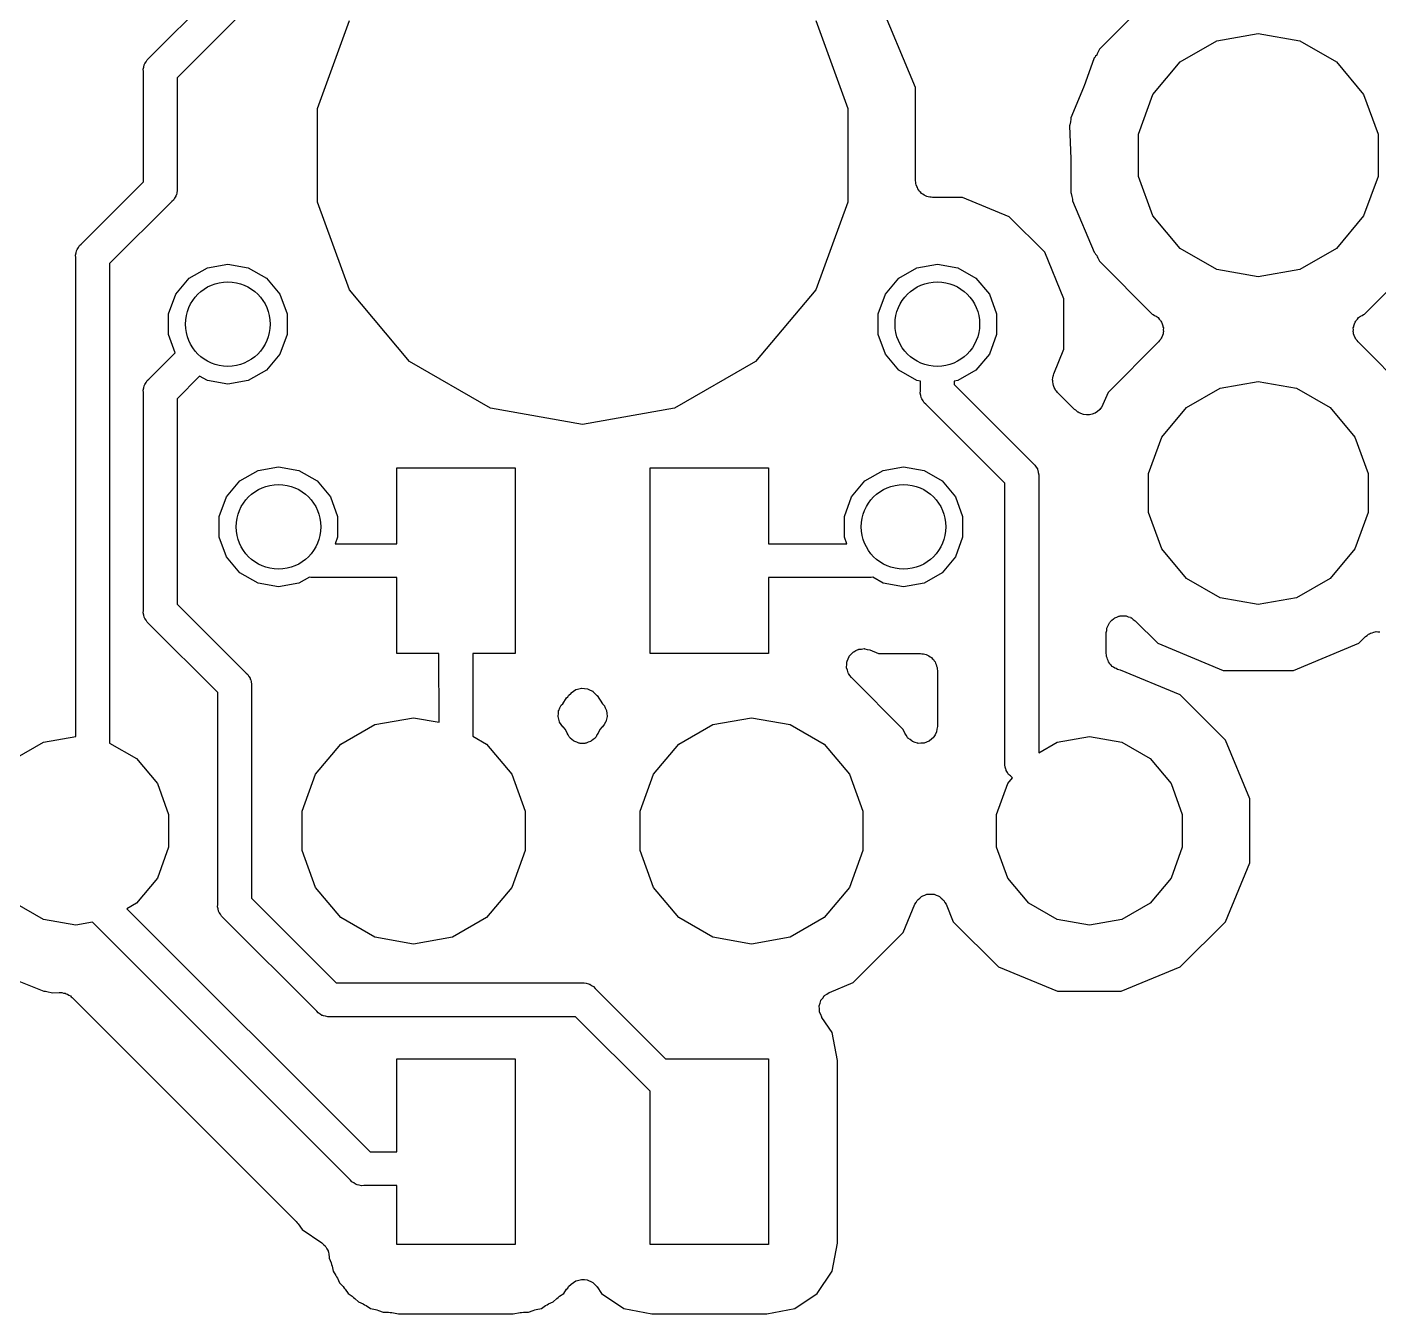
# Model space of a CAD drawing. Extents: x 240.1 to 314.9, y -176.2 to -102.8.
# Drawn here: x 263.79 to 273.96, y -119.2 to -109.53 of the extents above; entities that cross this region are included whole.
import ezdxf

# ---------------------------------------------------------------- set-up
doc = ezdxf.new("R2010")
doc.units = 0
doc.header["$MEASUREMENT"] = 0
doc.layers.add('BLACK', color=7, linetype='CONTINUOUS')

msp = doc.modelspace()

# ---------------------------------------------------------------- linework, layer by layer
at = {"layer": 'BLACK', "linetype": 'CONTINUOUS'}
for p, q in [((264.709, -109.761), (266.987, -107.483)), ((267.134, -107.696), (264.922, -109.908)), ((270.472, -109.981), (270.101, -109.087)), ((272.252, -109.296), (271.856, -109.692)), ((265.976, -110.138), (266.217, -109.478)), ((269.723, -109.478), (269.964, -110.138)), ((272.462, -109.789), (272.737, -109.63)), ((272.737, -109.63), (273.05, -109.575)), ((273.05, -109.575), (273.363, -109.63)), ((273.363, -109.63), (273.638, -109.789)), ((264.696, -109.772), (264.709, -109.761)), ((271.817, -109.759), (271.738, -109.976)), ((271.821, -109.756), (271.817, -109.759)), ((271.827, -109.746), (271.821, -109.756)), ((271.835, -109.737), (271.827, -109.746)), ((271.839, -109.727), (271.835, -109.737)), ((271.844, -109.719), (271.839, -109.727)), ((271.856, -109.692), (271.844, -109.719)), ((264.667, -109.844), (264.671, -109.827)), ((264.668, -109.861), (264.667, -109.844)), ((264.668, -110.691), (264.668, -109.861)), ((264.671, -109.827), (264.674, -109.811)), ((264.674, -109.811), (264.677, -109.806)), ((264.677, -109.806), (264.678, -109.8)), ((264.678, -109.8), (264.688, -109.787)), ((264.688, -109.787), (264.696, -109.772)), ((272.258, -110.033), (272.462, -109.789)), ((273.638, -109.789), (273.842, -110.033)), ((264.922, -109.908), (264.922, -110.738)), ((270.472, -110.479), (270.472, -109.981)), ((271.736, -109.981), (271.641, -110.21)), ((271.737, -109.978), (271.736, -109.981)), ((271.738, -109.976), (271.737, -109.978)), ((272.149, -110.331), (272.258, -110.033)), ((273.842, -110.033), (273.951, -110.331)), ((265.976, -110.842), (265.976, -110.138)), ((269.964, -110.138), (269.964, -110.842)), ((271.633, -110.261), (271.631, -110.269)), ((271.631, -110.269), (271.641, -110.517)), ((271.637, -110.24), (271.633, -110.261)), ((271.633, -110.261), (271.633, -110.261)), ((271.633, -110.261), (271.633, -110.261)), ((271.641, -110.218), (271.637, -110.24)), ((271.641, -110.21), (271.641, -110.218)), ((271.641, -110.218), (271.641, -110.218)), ((271.641, -110.218), (271.641, -110.218)), ((272.149, -110.649), (272.149, -110.331)), ((273.951, -110.331), (273.951, -110.649)), ((270.472, -110.48), (270.472, -110.479)), ((270.474, -110.682), (270.472, -110.48)), ((270.472, -110.48), (270.472, -110.48)), ((271.641, -110.517), (271.641, -110.52)), ((271.641, -110.52), (271.641, -110.522)), ((271.641, -110.522), (271.641, -110.77)), ((272.258, -110.947), (272.149, -110.649)), ((273.951, -110.649), (273.842, -110.947)), ((264.201, -111.158), (264.668, -110.691)), ((264.919, -110.772), (264.916, -110.788)), ((264.923, -110.755), (264.919, -110.772)), ((264.922, -110.738), (264.923, -110.755)), ((270.475, -110.692), (270.474, -110.682)), ((270.475, -110.703), (270.475, -110.692)), ((270.479, -110.713), (270.475, -110.703)), ((270.482, -110.725), (270.479, -110.713)), ((270.487, -110.734), (270.482, -110.725)), ((270.491, -110.744), (270.487, -110.734)), ((270.498, -110.753), (270.491, -110.744)), ((270.504, -110.763), (270.498, -110.753)), ((270.512, -110.77), (270.504, -110.763)), ((270.519, -110.778), (270.512, -110.77)), ((270.529, -110.784), (270.519, -110.778)), ((271.641, -110.77), (271.644, -110.778)), ((271.644, -110.778), (271.644, -110.778)), ((271.644, -110.778), (271.644, -110.778)), ((271.644, -110.778), (271.649, -110.8)), ((264.881, -110.838), (264.414, -111.305)), ((264.894, -110.827), (264.881, -110.838)), ((264.902, -110.812), (264.894, -110.827)), ((264.912, -110.799), (264.902, -110.812)), ((264.913, -110.793), (264.912, -110.799)), ((264.916, -110.788), (264.913, -110.793)), ((266.217, -111.502), (265.976, -110.842)), ((269.964, -110.842), (269.723, -111.502)), ((270.538, -110.791), (270.529, -110.784)), ((270.548, -110.795), (270.538, -110.791)), ((270.557, -110.8), (270.548, -110.795)), ((270.569, -110.802), (270.557, -110.8)), ((270.58, -110.806), (270.569, -110.802)), ((270.59, -110.806), (270.58, -110.806)), ((270.601, -110.807), (270.59, -110.806)), ((270.826, -110.807), (270.601, -110.807)), ((271.177, -110.953), (270.826, -110.807)), ((271.649, -110.8), (271.654, -110.821)), ((271.654, -110.821), (271.654, -110.821)), ((271.654, -110.821), (271.654, -110.821)), ((271.654, -110.821), (271.654, -110.832)), ((271.654, -110.832), (271.815, -111.219)), ((271.444, -111.22), (271.177, -110.953)), ((272.462, -111.191), (272.258, -110.947)), ((273.842, -110.947), (273.638, -111.191)), ((264.17, -111.198), (264.18, -111.184)), ((264.18, -111.184), (264.188, -111.169)), ((264.188, -111.169), (264.201, -111.158)), ((264.159, -111.241), (264.163, -111.224)), ((264.16, -111.258), (264.159, -111.241)), ((264.16, -114.861), (264.16, -111.258)), ((264.163, -111.224), (264.166, -111.208)), ((264.166, -111.208), (264.169, -111.203)), ((264.169, -111.203), (264.17, -111.198)), ((271.589, -111.571), (271.444, -111.22)), ((271.815, -111.219), (271.821, -111.224)), ((271.821, -111.224), (271.827, -111.234)), ((271.827, -111.234), (271.835, -111.243)), ((271.835, -111.243), (271.839, -111.253)), ((271.839, -111.253), (271.844, -111.261)), ((271.844, -111.261), (271.856, -111.288)), ((271.856, -111.288), (272.252, -111.684)), ((272.737, -111.35), (272.462, -111.191)), ((273.638, -111.191), (273.363, -111.35)), ((264.414, -111.305), (264.414, -114.91)), ((265.013, -111.414), (265.149, -111.336)), ((265.149, -111.336), (265.303, -111.309)), ((265.303, -111.309), (265.457, -111.336)), ((265.457, -111.336), (265.593, -111.414)), ((270.347, -111.414), (270.483, -111.336)), ((270.483, -111.336), (270.637, -111.309)), ((270.637, -111.309), (270.791, -111.336)), ((270.791, -111.336), (270.927, -111.414)), ((273.05, -111.405), (272.737, -111.35)), ((273.363, -111.35), (273.05, -111.405)), ((273.848, -111.684), (274.217, -111.315)), ((264.912, -111.534), (265.013, -111.414)), ((265.593, -111.414), (265.694, -111.534)), ((270.246, -111.534), (270.347, -111.414)), ((270.927, -111.414), (271.028, -111.534)), ((264.858, -111.682), (264.912, -111.534)), ((265.694, -111.534), (265.748, -111.682)), ((266.669, -112.041), (266.217, -111.502)), ((269.723, -111.502), (269.271, -112.041)), ((270.192, -111.682), (270.246, -111.534)), ((271.028, -111.534), (271.082, -111.682)), ((271.589, -111.949), (271.589, -111.571)), ((264.858, -111.838), (264.858, -111.682)), ((265.748, -111.682), (265.748, -111.838)), ((270.192, -111.838), (270.192, -111.682)), ((271.082, -111.682), (271.082, -111.838)), ((272.252, -111.684), (272.259, -111.687)), ((272.259, -111.687), (272.27, -111.695)), ((272.27, -111.695), (272.283, -111.7)), ((273.817, -111.7), (273.83, -111.695)), ((273.83, -111.695), (273.841, -111.687)), ((273.841, -111.687), (273.848, -111.684)), ((272.283, -111.7), (272.289, -111.706)), ((272.289, -111.706), (272.296, -111.711)), ((272.296, -111.711), (272.304, -111.722)), ((272.304, -111.722), (272.314, -111.732)), ((272.314, -111.732), (272.318, -111.739)), ((272.318, -111.739), (272.323, -111.746)), ((272.323, -111.746), (272.327, -111.759)), ((272.327, -111.759), (272.333, -111.772)), ((272.333, -111.772), (272.333, -111.78)), ((272.333, -111.78), (272.336, -111.788)), ((272.336, -111.788), (272.335, -111.802)), ((273.764, -111.788), (273.767, -111.78)), ((273.765, -111.802), (273.764, -111.788)), ((273.767, -111.772), (273.773, -111.759)), ((273.767, -111.78), (273.767, -111.772)), ((273.773, -111.759), (273.777, -111.746)), ((273.777, -111.746), (273.782, -111.739)), ((273.782, -111.739), (273.786, -111.732)), ((273.786, -111.732), (273.796, -111.722)), ((273.796, -111.722), (273.804, -111.711)), ((273.804, -111.711), (273.811, -111.706)), ((273.811, -111.706), (273.817, -111.7)), ((264.908, -111.975), (264.858, -111.838)), ((265.748, -111.838), (265.694, -111.986)), ((270.246, -111.986), (270.192, -111.838)), ((271.082, -111.838), (271.028, -111.986)), ((272.3, -111.894), (271.92, -112.275)), ((272.308, -111.883), (272.3, -111.894)), ((272.317, -111.873), (272.308, -111.883)), ((272.32, -111.865), (272.317, -111.873)), ((272.325, -111.858), (272.32, -111.865)), ((272.329, -111.845), (272.325, -111.858)), ((272.334, -111.832), (272.329, -111.845)), ((272.337, -111.816), (272.334, -111.824)), ((272.334, -111.824), (272.334, -111.832)), ((272.335, -111.802), (272.337, -111.816)), ((273.763, -111.816), (273.765, -111.802)), ((273.766, -111.824), (273.763, -111.816)), ((273.766, -111.832), (273.766, -111.824)), ((273.771, -111.845), (273.766, -111.832)), ((273.775, -111.858), (273.771, -111.845)), ((273.78, -111.865), (273.775, -111.858)), ((273.783, -111.873), (273.78, -111.865)), ((273.792, -111.883), (273.783, -111.873)), ((273.8, -111.894), (273.792, -111.883)), ((274.18, -112.275), (273.8, -111.894)), ((264.709, -112.174), (264.908, -111.975)), ((265.694, -111.986), (265.593, -112.106)), ((270.347, -112.106), (270.246, -111.986)), ((271.028, -111.986), (270.927, -112.106)), ((271.513, -112.135), (271.589, -111.949)), ((267.278, -112.393), (266.669, -112.041)), ((269.271, -112.041), (268.662, -112.393)), ((264.678, -112.213), (264.688, -112.2)), ((264.688, -112.2), (264.696, -112.185)), ((264.696, -112.185), (264.709, -112.174)), ((265.091, -112.151), (264.922, -112.321)), ((265.149, -112.184), (265.091, -112.151)), ((265.303, -112.211), (265.149, -112.184)), ((265.457, -112.184), (265.303, -112.211)), ((265.593, -112.106), (265.457, -112.184)), ((270.483, -112.184), (270.347, -112.106)), ((270.51, -112.189), (270.483, -112.184)), ((270.51, -112.262), (270.51, -112.189)), ((270.791, -112.184), (270.764, -112.189)), ((270.764, -112.189), (270.764, -112.215)), ((270.927, -112.106), (270.791, -112.184)), ((271.503, -112.178), (271.506, -112.164)), ((271.504, -112.186), (271.503, -112.178)), ((271.504, -112.194), (271.504, -112.186)), ((271.507, -112.208), (271.504, -112.194)), ((271.506, -112.164), (271.507, -112.151)), ((271.507, -112.151), (271.511, -112.143)), ((271.511, -112.143), (271.513, -112.135)), ((272.763, -112.242), (273.05, -112.192)), ((273.05, -112.192), (273.337, -112.242)), ((264.667, -112.257), (264.671, -112.24)), ((264.668, -112.274), (264.667, -112.257)), ((264.668, -113.913), (264.668, -112.274)), ((264.671, -112.24), (264.674, -112.224)), ((264.674, -112.224), (264.677, -112.219)), ((264.677, -112.219), (264.678, -112.213)), ((270.509, -112.279), (270.51, -112.262)), ((270.513, -112.296), (270.509, -112.279)), ((270.516, -112.312), (270.513, -112.296)), ((270.764, -112.215), (271.358, -112.809)), ((271.509, -112.222), (271.507, -112.208)), ((271.513, -112.229), (271.509, -112.222)), ((271.515, -112.237), (271.513, -112.229)), ((271.523, -112.248), (271.515, -112.237)), ((271.529, -112.261), (271.523, -112.248)), ((271.535, -112.266), (271.529, -112.261)), ((271.54, -112.273), (271.535, -112.266)), ((271.668, -112.401), (271.54, -112.273)), ((271.92, -112.275), (271.882, -112.365)), ((272.511, -112.388), (272.763, -112.242)), ((273.337, -112.242), (273.589, -112.388)), ((264.922, -112.321), (264.922, -113.866)), ((267.97, -112.515), (267.278, -112.393)), ((268.662, -112.393), (267.97, -112.515)), ((270.519, -112.317), (270.516, -112.312)), ((270.52, -112.322), (270.519, -112.317)), ((270.53, -112.336), (270.52, -112.322)), ((270.538, -112.351), (270.53, -112.336)), ((270.551, -112.362), (270.538, -112.351)), ((271.145, -112.956), (270.551, -112.362)), ((271.678, -112.408), (271.668, -112.401)), ((271.687, -112.417), (271.678, -112.408)), ((271.857, -112.404), (271.84, -112.416)), ((271.859, -112.402), (271.857, -112.403)), ((271.857, -112.403), (271.857, -112.404)), ((271.87, -112.384), (271.859, -112.402)), ((271.881, -112.367), (271.87, -112.384)), ((271.882, -112.366), (271.881, -112.367)), ((271.882, -112.365), (271.882, -112.366)), ((272.324, -112.611), (272.511, -112.388)), ((273.589, -112.388), (273.776, -112.611)), ((271.694, -112.422), (271.687, -112.417)), ((271.696, -112.422), (271.694, -112.422)), ((271.697, -112.423), (271.696, -112.422)), ((271.704, -112.426), (271.697, -112.423)), ((271.705, -112.426), (271.704, -112.426)), ((271.704, -112.426), (271.704, -112.426)), ((271.716, -112.431), (271.705, -112.426)), ((271.735, -112.439), (271.716, -112.431)), ((271.736, -112.439), (271.735, -112.439)), ((271.737, -112.44), (271.736, -112.439)), ((271.758, -112.441), (271.737, -112.44)), ((271.779, -112.442), (271.758, -112.441)), ((271.78, -112.442), (271.779, -112.442)), ((271.782, -112.442), (271.78, -112.442)), ((271.801, -112.436), (271.782, -112.442)), ((271.821, -112.43), (271.801, -112.436)), ((271.822, -112.429), (271.821, -112.43)), ((271.824, -112.429), (271.822, -112.429)), ((271.84, -112.416), (271.824, -112.429)), ((272.224, -112.884), (272.324, -112.611)), ((273.776, -112.611), (273.875, -112.884)), ((271.358, -112.809), (271.371, -112.82)), ((265.394, -112.938), (265.53, -112.86)), ((265.53, -112.86), (265.684, -112.833)), ((265.684, -112.833), (265.838, -112.86)), ((265.838, -112.86), (265.974, -112.938)), ((266.573, -113.411), (266.573, -112.84)), ((266.573, -112.84), (267.462, -112.84)), ((267.462, -112.84), (267.462, -114.236)), ((268.478, -114.236), (268.478, -112.84)), ((268.478, -112.84), (269.367, -112.84)), ((269.367, -112.84), (269.367, -113.411)), ((270.093, -112.938), (270.229, -112.86)), ((270.229, -112.86), (270.383, -112.833)), ((270.383, -112.833), (270.537, -112.86)), ((270.537, -112.86), (270.673, -112.938)), ((271.371, -112.82), (271.379, -112.835)), ((271.379, -112.835), (271.389, -112.849)), ((271.389, -112.849), (271.39, -112.854)), ((271.39, -112.854), (271.393, -112.859)), ((271.393, -112.859), (271.396, -112.875)), ((271.396, -112.875), (271.4, -112.892)), ((271.4, -112.892), (271.399, -112.909)), ((271.399, -112.909), (271.399, -114.983)), ((272.224, -113.176), (272.224, -112.884)), ((273.875, -112.884), (273.875, -113.176)), ((265.293, -113.058), (265.394, -112.938)), ((265.974, -112.938), (266.075, -113.058)), ((269.992, -113.058), (270.093, -112.938)), ((270.673, -112.938), (270.774, -113.058)), ((271.145, -115.056), (271.145, -112.956)), ((265.239, -113.206), (265.293, -113.058)), ((266.075, -113.058), (266.128, -113.206)), ((269.938, -113.206), (269.992, -113.058)), ((270.774, -113.058), (270.827, -113.206)), ((265.239, -113.362), (265.239, -113.206)), ((266.128, -113.206), (266.128, -113.362)), ((269.938, -113.362), (269.938, -113.206)), ((270.827, -113.206), (270.827, -113.362)), ((272.324, -113.449), (272.224, -113.176)), ((273.875, -113.176), (273.776, -113.449)), ((265.293, -113.51), (265.239, -113.362)), ((266.128, -113.362), (266.111, -113.411)), ((266.111, -113.411), (266.573, -113.411)), ((269.367, -113.411), (269.956, -113.411)), ((269.956, -113.411), (269.938, -113.362)), ((270.827, -113.362), (270.774, -113.51)), ((265.394, -113.63), (265.293, -113.51)), ((270.774, -113.51), (270.673, -113.63)), ((272.511, -113.672), (272.324, -113.449)), ((273.776, -113.449), (273.589, -113.672)), ((265.53, -113.708), (265.394, -113.63)), ((265.684, -113.735), (265.53, -113.708)), ((265.838, -113.708), (265.684, -113.735)), ((265.916, -113.663), (265.838, -113.708)), ((265.927, -113.666), (265.916, -113.663)), ((265.944, -113.665), (265.927, -113.666)), ((266.573, -113.665), (265.944, -113.665)), ((266.573, -114.236), (266.573, -113.665)), ((270.123, -113.665), (269.367, -113.665)), ((269.367, -113.665), (269.367, -114.236)), ((270.14, -113.666), (270.123, -113.665)), ((270.151, -113.663), (270.14, -113.666)), ((270.229, -113.708), (270.151, -113.663)), ((270.383, -113.735), (270.229, -113.708)), ((270.537, -113.708), (270.383, -113.735)), ((270.673, -113.63), (270.537, -113.708)), ((272.763, -113.818), (272.511, -113.672)), ((273.589, -113.672), (273.337, -113.818)), ((273.05, -113.868), (272.763, -113.818)), ((273.337, -113.818), (273.05, -113.868)), ((264.667, -113.93), (264.668, -113.913)), ((264.671, -113.947), (264.667, -113.93)), ((264.922, -113.866), (265.44, -114.384)), ((264.674, -113.963), (264.671, -113.947)), ((264.677, -113.968), (264.674, -113.963)), ((264.678, -113.974), (264.677, -113.968)), ((264.688, -113.987), (264.678, -113.974)), ((264.696, -114.002), (264.688, -113.987)), ((264.709, -114.013), (264.696, -114.002)), ((265.227, -114.53), (264.709, -114.013)), ((271.915, -114.036), (271.923, -114.022)), ((271.923, -114.022), (271.93, -114.007)), ((271.93, -114.007), (271.934, -114.003)), ((271.934, -114.003), (271.937, -113.998)), ((271.937, -113.998), (271.949, -113.987)), ((271.949, -113.987), (271.961, -113.975)), ((271.961, -113.975), (271.966, -113.973)), ((271.966, -113.973), (271.971, -113.969)), ((271.971, -113.969), (271.986, -113.964)), ((271.986, -113.964), (272.001, -113.957)), ((272.001, -113.957), (272.007, -113.956)), ((272.007, -113.956), (272.012, -113.954)), ((272.012, -113.954), (272.029, -113.954)), ((272.029, -113.954), (272.045, -113.953)), ((272.045, -113.953), (272.05, -113.954)), ((272.05, -113.954), (272.056, -113.954)), ((272.056, -113.954), (272.072, -113.96)), ((272.072, -113.96), (272.088, -113.964)), ((272.088, -113.964), (272.092, -113.968)), ((272.092, -113.968), (272.097, -113.969)), ((272.097, -113.969), (272.11, -113.98)), ((272.11, -113.98), (272.124, -113.99)), ((272.124, -113.99), (272.295, -114.16)), ((271.907, -114.079), (271.91, -114.063)), ((271.907, -114.236), (271.907, -114.079)), ((271.91, -114.063), (271.911, -114.047)), ((271.911, -114.047), (271.914, -114.042)), ((271.914, -114.042), (271.915, -114.036)), ((273.805, -114.16), (273.857, -114.109)), ((273.857, -114.109), (273.868, -114.101)), ((273.868, -114.101), (273.878, -114.092)), ((273.878, -114.092), (273.886, -114.088)), ((273.886, -114.088), (273.893, -114.084)), ((273.893, -114.084), (273.906, -114.08)), ((273.906, -114.08), (273.919, -114.075)), ((273.919, -114.075), (273.928, -114.074)), ((273.928, -114.074), (273.936, -114.072)), ((273.936, -114.072), (273.949, -114.073)), ((273.949, -114.073), (273.963, -114.073)), ((266.89, -114.236), (266.573, -114.236)), ((266.891, -114.752), (266.89, -114.236)), ((267.462, -114.236), (267.144, -114.236)), ((267.144, -114.236), (267.144, -114.859)), ((269.367, -114.236), (268.478, -114.236)), ((269.99, -114.241), (270.003, -114.226)), ((270.003, -114.226), (270.006, -114.225)), ((270.006, -114.225), (270.008, -114.223)), ((270.008, -114.223), (270.025, -114.215)), ((270.025, -114.215), (270.042, -114.206)), ((270.042, -114.206), (270.045, -114.206)), ((270.045, -114.206), (270.048, -114.205)), ((270.048, -114.205), (270.067, -114.203)), ((270.067, -114.203), (270.086, -114.2)), ((270.086, -114.2), (270.089, -114.201)), ((270.089, -114.201), (270.092, -114.201)), ((270.092, -114.201), (270.11, -114.206)), ((270.11, -114.206), (270.129, -114.21)), ((270.129, -114.21), (270.194, -114.236)), ((270.194, -114.236), (270.51, -114.236)), ((270.51, -114.236), (270.521, -114.238)), ((271.909, -114.247), (271.907, -114.236)), ((272.295, -114.16), (272.785, -114.363)), ((273.315, -114.363), (273.805, -114.16)), ((269.954, -114.338), (269.956, -114.319)), ((269.955, -114.341), (269.954, -114.338)), ((269.956, -114.319), (269.957, -114.3)), ((269.957, -114.3), (269.958, -114.297)), ((269.958, -114.294), (269.966, -114.277)), ((269.958, -114.297), (269.958, -114.294)), ((269.966, -114.277), (269.973, -114.259)), ((269.973, -114.259), (269.975, -114.257)), ((269.975, -114.257), (269.977, -114.254)), ((269.977, -114.254), (269.99, -114.241)), ((270.521, -114.238), (270.532, -114.238)), ((270.532, -114.238), (270.542, -114.242)), ((270.542, -114.242), (270.553, -114.244)), ((270.553, -114.244), (270.563, -114.25)), ((270.563, -114.25), (270.574, -114.254)), ((270.574, -114.254), (270.582, -114.261)), ((270.582, -114.261), (270.592, -114.266)), ((270.592, -114.266), (270.599, -114.275)), ((270.599, -114.275), (270.607, -114.282)), ((270.607, -114.282), (270.613, -114.291)), ((270.613, -114.291), (270.62, -114.3)), ((270.62, -114.3), (270.624, -114.31)), ((270.624, -114.31), (270.629, -114.32)), ((270.629, -114.32), (270.631, -114.331)), ((270.631, -114.331), (270.635, -114.341)), ((271.909, -114.259), (271.909, -114.247)), ((271.913, -114.269), (271.909, -114.259)), ((271.915, -114.28), (271.913, -114.269)), ((271.92, -114.29), (271.915, -114.28)), ((271.924, -114.3), (271.92, -114.29)), ((271.931, -114.309), (271.924, -114.3)), ((271.937, -114.318), (271.931, -114.309)), ((271.945, -114.325), (271.937, -114.318)), ((271.952, -114.334), (271.945, -114.325)), ((271.962, -114.339), (271.952, -114.334)), ((271.971, -114.346), (271.962, -114.339)), ((265.44, -114.384), (265.453, -114.395)), ((265.453, -114.395), (265.461, -114.409)), ((265.461, -114.409), (265.471, -114.423)), ((265.471, -114.423), (265.472, -114.429)), ((265.472, -114.429), (265.475, -114.434)), ((265.475, -114.434), (265.478, -114.45)), ((269.955, -114.344), (269.955, -114.341)), ((269.961, -114.362), (269.955, -114.344)), ((269.966, -114.381), (269.961, -114.362)), ((269.967, -114.383), (269.966, -114.381)), ((269.968, -114.386), (269.967, -114.383)), ((269.98, -114.401), (269.968, -114.386)), ((269.991, -114.417), (269.98, -114.401)), ((270.381, -114.807), (269.991, -114.417)), ((270.635, -114.341), (270.635, -114.353)), ((270.635, -114.353), (270.637, -114.363)), ((270.637, -114.363), (270.637, -114.786)), ((271.981, -114.35), (271.971, -114.346)), ((271.991, -114.356), (271.981, -114.35)), ((272.002, -114.358), (271.991, -114.356)), ((272.012, -114.362), (272.002, -114.358)), ((272.015, -114.362), (272.012, -114.362)), ((272.463, -114.547), (272.015, -114.362)), ((272.785, -114.363), (273.315, -114.363)), ((265.227, -116.123), (265.227, -114.53)), ((265.478, -114.45), (265.482, -114.467)), ((265.482, -114.467), (265.481, -114.483)), ((265.481, -114.483), (265.481, -116.076)), ((267.865, -114.551), (267.883, -114.534)), ((267.883, -114.534), (267.884, -114.533)), ((267.884, -114.533), (267.885, -114.532)), ((267.885, -114.532), (267.902, -114.52)), ((267.902, -114.52), (267.919, -114.508)), ((267.919, -114.508), (267.921, -114.508)), ((267.921, -114.508), (267.922, -114.507)), ((267.922, -114.507), (267.942, -114.502)), ((267.942, -114.502), (267.962, -114.497)), ((267.962, -114.497), (267.963, -114.497)), ((267.963, -114.497), (267.965, -114.497)), ((267.965, -114.497), (267.985, -114.499)), ((267.985, -114.499), (268.006, -114.501)), ((268.006, -114.501), (268.007, -114.502)), ((268.007, -114.502), (268.008, -114.502)), ((268.008, -114.502), (268.027, -114.511)), ((268.027, -114.511), (268.046, -114.52)), ((268.046, -114.52), (268.047, -114.521)), ((268.047, -114.521), (268.048, -114.521)), ((268.048, -114.521), (268.062, -114.536)), ((268.062, -114.536), (268.077, -114.551)), ((267.8, -114.645), (267.809, -114.626)), ((267.809, -114.626), (267.81, -114.625)), ((267.81, -114.624), (267.821, -114.614)), ((267.81, -114.625), (267.81, -114.624)), ((267.821, -114.614), (267.85, -114.571)), ((267.85, -114.571), (267.858, -114.562)), ((267.858, -114.562), (267.865, -114.551)), ((268.077, -114.551), (268.078, -114.552)), ((268.078, -114.552), (268.079, -114.553)), ((268.079, -114.553), (268.119, -114.614)), ((268.119, -114.614), (268.13, -114.624)), ((268.13, -114.624), (268.13, -114.625)), ((268.13, -114.625), (268.131, -114.626)), ((268.131, -114.626), (268.14, -114.645)), ((272.803, -114.887), (272.463, -114.547)), ((266.409, -114.77), (266.7, -114.719)), ((266.7, -114.719), (266.891, -114.752)), ((267.786, -114.707), (267.788, -114.687)), ((267.786, -114.709), (267.786, -114.707)), ((267.786, -114.71), (267.786, -114.709)), ((267.791, -114.73), (267.786, -114.71)), ((267.788, -114.687), (267.79, -114.666)), ((267.79, -114.665), (267.791, -114.664)), ((267.79, -114.666), (267.79, -114.665)), ((267.791, -114.664), (267.8, -114.645)), ((267.796, -114.75), (267.791, -114.73)), ((268.14, -114.645), (268.149, -114.664)), ((268.149, -114.73), (268.144, -114.75)), ((268.149, -114.664), (268.15, -114.665)), ((268.154, -114.71), (268.149, -114.73)), ((268.15, -114.665), (268.15, -114.666)), ((268.15, -114.666), (268.152, -114.687)), ((268.152, -114.687), (268.154, -114.707)), ((268.154, -114.707), (268.154, -114.709)), ((268.154, -114.709), (268.154, -114.71)), ((268.949, -114.77), (269.24, -114.719)), ((269.24, -114.719), (269.531, -114.77)), ((266.153, -114.918), (266.409, -114.77)), ((267.797, -114.751), (267.796, -114.75)), ((267.797, -114.753), (267.797, -114.751)), ((267.809, -114.77), (267.797, -114.753)), ((267.821, -114.787), (267.809, -114.77)), ((267.822, -114.788), (267.821, -114.787)), ((267.823, -114.789), (267.822, -114.788)), ((267.841, -114.807), (267.823, -114.789)), ((267.853, -114.835), (267.841, -114.807)), ((267.862, -114.849), (267.853, -114.835)), ((268.087, -114.835), (268.078, -114.849)), ((268.099, -114.807), (268.087, -114.835)), ((268.117, -114.789), (268.099, -114.807)), ((268.118, -114.788), (268.117, -114.789)), ((268.119, -114.787), (268.118, -114.788)), ((268.131, -114.77), (268.119, -114.787)), ((268.143, -114.753), (268.131, -114.77)), ((268.144, -114.75), (268.143, -114.751)), ((268.143, -114.751), (268.143, -114.753)), ((268.693, -114.918), (268.949, -114.77)), ((269.531, -114.77), (269.787, -114.918)), ((270.393, -114.835), (270.381, -114.807)), ((270.403, -114.851), (270.393, -114.835)), ((270.62, -114.847), (270.611, -114.864)), ((270.629, -114.83), (270.62, -114.847)), ((270.63, -114.827), (270.629, -114.83)), ((270.631, -114.825), (270.63, -114.827)), ((270.634, -114.805), (270.631, -114.825)), ((270.637, -114.786), (270.634, -114.805)), ((263.704, -115.027), (263.917, -114.903)), ((263.917, -114.903), (264.16, -114.861)), ((264.414, -114.91), (264.616, -115.027)), ((265.963, -115.144), (266.153, -114.918)), ((267.144, -114.859), (267.247, -114.918)), ((267.247, -114.918), (267.437, -115.144)), ((267.869, -114.864), (267.862, -114.849)), ((267.873, -114.867), (267.869, -114.864)), ((267.876, -114.872), (267.873, -114.867)), ((267.89, -114.882), (267.876, -114.872)), ((267.902, -114.894), (267.89, -114.882)), ((267.907, -114.896), (267.902, -114.894)), ((267.911, -114.899), (267.907, -114.896)), ((267.927, -114.904), (267.911, -114.899)), ((267.943, -114.91), (267.927, -114.904)), ((267.948, -114.911), (267.943, -114.91)), ((267.953, -114.912), (267.948, -114.911)), ((267.97, -114.912), (267.953, -114.912)), ((267.987, -114.912), (267.97, -114.912)), ((267.992, -114.911), (267.987, -114.912)), ((267.997, -114.91), (267.992, -114.911)), ((268.013, -114.904), (267.997, -114.91)), ((268.029, -114.899), (268.013, -114.904)), ((268.033, -114.896), (268.029, -114.899)), ((268.038, -114.894), (268.033, -114.896)), ((268.05, -114.882), (268.038, -114.894)), ((268.064, -114.872), (268.05, -114.882)), ((268.067, -114.867), (268.064, -114.872)), ((268.071, -114.864), (268.067, -114.867)), ((268.078, -114.849), (268.071, -114.864)), ((268.503, -115.144), (268.693, -114.918)), ((269.787, -114.918), (269.977, -115.144)), ((270.413, -114.868), (270.403, -114.851)), ((270.415, -114.87), (270.413, -114.868)), ((270.416, -114.872), (270.415, -114.87)), ((270.432, -114.884), (270.416, -114.872)), ((270.447, -114.896), (270.432, -114.884)), ((270.449, -114.897), (270.447, -114.896)), ((270.451, -114.899), (270.449, -114.897)), ((270.47, -114.905), (270.451, -114.899)), ((270.488, -114.911), (270.47, -114.905)), ((270.491, -114.911), (270.488, -114.911)), ((270.493, -114.912), (270.491, -114.911)), ((270.513, -114.911), (270.493, -114.912)), ((270.532, -114.911), (270.513, -114.911)), ((270.535, -114.911), (270.532, -114.911)), ((270.537, -114.91), (270.535, -114.911)), ((270.555, -114.903), (270.537, -114.91)), ((270.574, -114.896), (270.555, -114.903)), ((270.576, -114.895), (270.574, -114.896)), ((270.578, -114.894), (270.576, -114.895)), ((270.592, -114.88), (270.578, -114.894)), ((270.607, -114.868), (270.592, -114.88)), ((270.609, -114.866), (270.607, -114.868)), ((270.611, -114.864), (270.609, -114.866)), ((271.399, -114.983), (271.537, -114.903)), ((271.537, -114.903), (271.78, -114.861)), ((271.78, -114.861), (272.023, -114.903)), ((272.023, -114.903), (272.236, -115.027)), ((272.986, -115.33), (272.803, -114.887)), ((264.616, -115.027), (264.774, -115.215)), ((272.236, -115.027), (272.394, -115.215)), ((265.862, -115.422), (265.963, -115.144)), ((267.437, -115.144), (267.538, -115.422)), ((268.402, -115.422), (268.503, -115.144)), ((269.977, -115.144), (270.078, -115.422)), ((271.144, -115.073), (271.145, -115.056)), ((271.148, -115.09), (271.144, -115.073)), ((271.151, -115.106), (271.148, -115.09)), ((271.154, -115.111), (271.151, -115.106)), ((271.155, -115.116), (271.154, -115.111)), ((271.165, -115.13), (271.155, -115.116)), ((271.173, -115.145), (271.165, -115.13)), ((271.186, -115.156), (271.173, -115.145)), ((264.774, -115.215), (264.858, -115.447)), ((271.082, -115.447), (271.166, -115.215)), ((271.166, -115.215), (271.202, -115.172)), ((271.202, -115.172), (271.186, -115.156)), ((272.394, -115.215), (272.478, -115.447)), ((272.986, -115.81), (272.986, -115.33)), ((264.858, -115.447), (264.858, -115.693)), ((265.862, -115.718), (265.862, -115.422)), ((267.538, -115.422), (267.538, -115.718)), ((268.402, -115.718), (268.402, -115.422)), ((270.078, -115.422), (270.078, -115.718)), ((271.082, -115.693), (271.082, -115.447)), ((272.478, -115.447), (272.478, -115.693)), ((264.858, -115.693), (264.774, -115.925)), ((265.963, -115.996), (265.862, -115.718)), ((267.538, -115.718), (267.437, -115.996)), ((268.503, -115.996), (268.402, -115.718)), ((270.078, -115.718), (269.977, -115.996)), ((271.166, -115.925), (271.082, -115.693)), ((272.478, -115.693), (272.394, -115.925)), ((272.803, -116.253), (272.986, -115.81)), ((264.774, -115.925), (264.616, -116.113)), ((271.324, -116.113), (271.166, -115.925)), ((272.394, -115.925), (272.236, -116.113)), ((266.153, -116.222), (265.963, -115.996)), ((267.437, -115.996), (267.247, -116.222)), ((268.693, -116.222), (268.503, -115.996)), ((269.977, -115.996), (269.787, -116.222)), ((270.505, -116.075), (270.517, -116.064)), ((270.517, -116.064), (270.523, -116.062)), ((270.523, -116.062), (270.527, -116.058)), ((270.527, -116.058), (270.543, -116.053)), ((270.543, -116.053), (270.558, -116.047)), ((270.558, -116.047), (270.564, -116.047)), ((270.564, -116.047), (270.569, -116.045)), ((270.569, -116.045), (270.586, -116.046)), ((270.586, -116.046), (270.602, -116.045)), ((270.602, -116.045), (270.608, -116.047)), ((270.608, -116.047), (270.613, -116.047)), ((270.613, -116.047), (270.628, -116.053)), ((270.628, -116.053), (270.644, -116.058)), ((270.644, -116.058), (270.649, -116.062)), ((270.649, -116.062), (270.654, -116.064)), ((270.654, -116.064), (270.666, -116.075)), ((263.917, -116.236), (263.704, -116.113)), ((264.616, -116.113), (264.544, -116.155)), ((264.544, -116.155), (266.372, -117.983)), ((265.225, -116.14), (265.227, -116.123)), ((265.23, -116.156), (265.225, -116.14)), ((265.233, -116.173), (265.23, -116.156)), ((265.481, -116.076), (266.118, -116.713)), ((270.381, -116.333), (270.468, -116.122)), ((270.468, -116.122), (270.477, -116.108)), ((270.477, -116.108), (270.485, -116.094)), ((270.485, -116.094), (270.489, -116.09)), ((270.489, -116.09), (270.492, -116.085)), ((270.492, -116.085), (270.505, -116.075)), ((270.666, -116.075), (270.679, -116.085)), ((270.679, -116.085), (270.682, -116.09)), ((270.682, -116.09), (270.686, -116.094)), ((270.686, -116.094), (270.694, -116.108)), ((270.694, -116.108), (270.703, -116.122)), ((270.703, -116.122), (270.757, -116.253)), ((271.537, -116.236), (271.324, -116.113)), ((272.236, -116.113), (272.023, -116.236)), ((264.16, -116.279), (263.917, -116.236)), ((264.286, -116.257), (264.16, -116.279)), ((266.225, -118.196), (264.286, -116.257)), ((265.235, -116.178), (265.233, -116.173)), ((265.237, -116.183), (265.235, -116.178)), ((265.247, -116.197), (265.237, -116.183)), ((265.255, -116.212), (265.247, -116.197)), ((265.268, -116.223), (265.255, -116.212)), ((265.971, -116.926), (265.268, -116.223)), ((266.409, -116.37), (266.153, -116.222)), ((267.247, -116.222), (266.991, -116.37)), ((268.949, -116.37), (268.693, -116.222)), ((269.787, -116.222), (269.531, -116.37)), ((270.757, -116.253), (271.097, -116.593)), ((271.78, -116.279), (271.537, -116.236)), ((272.023, -116.236), (271.78, -116.279)), ((272.463, -116.593), (272.803, -116.253)), ((266.7, -116.421), (266.409, -116.37)), ((266.991, -116.37), (266.7, -116.421)), ((269.24, -116.421), (268.949, -116.37)), ((269.531, -116.37), (269.24, -116.421)), ((270.003, -116.711), (270.381, -116.333)), ((271.097, -116.593), (271.54, -116.776)), ((272.02, -116.776), (272.463, -116.593)), ((263.732, -116.699), (263.92, -116.776)), ((263.92, -116.776), (263.932, -116.776)), ((263.932, -116.776), (263.953, -116.78)), ((266.118, -116.713), (267.964, -116.713)), ((267.964, -116.713), (267.981, -116.712)), ((267.981, -116.712), (267.998, -116.716)), ((267.998, -116.716), (268.014, -116.719)), ((268.014, -116.719), (268.019, -116.722)), ((268.019, -116.722), (268.024, -116.723)), ((268.024, -116.723), (268.038, -116.733)), ((268.038, -116.733), (268.053, -116.741)), ((268.053, -116.741), (268.064, -116.754)), ((268.064, -116.754), (268.594, -117.284)), ((269.826, -116.784), (270.003, -116.711)), ((271.54, -116.776), (272.02, -116.776)), ((263.953, -116.78), (263.974, -116.784)), ((263.974, -116.784), (263.986, -116.788)), ((263.986, -116.788), (264.036, -116.785)), ((264.036, -116.785), (264.045, -116.786)), ((264.045, -116.786), (264.054, -116.785)), ((264.054, -116.785), (264.067, -116.789)), ((264.067, -116.789), (264.08, -116.79)), ((264.08, -116.79), (264.088, -116.794)), ((264.088, -116.794), (264.097, -116.797)), ((264.097, -116.797), (264.108, -116.804)), ((264.108, -116.804), (264.119, -116.81)), ((264.119, -116.81), (264.126, -116.817)), ((264.126, -116.817), (264.133, -116.822)), ((264.133, -116.822), (265.817, -118.506)), ((269.749, -116.885), (269.755, -116.865)), ((269.755, -116.865), (269.761, -116.845)), ((269.761, -116.845), (269.762, -116.844)), ((269.762, -116.843), (269.775, -116.827)), ((269.762, -116.844), (269.762, -116.843)), ((269.775, -116.827), (269.787, -116.81)), ((269.787, -116.81), (269.788, -116.809)), ((269.788, -116.809), (269.789, -116.808)), ((269.789, -116.808), (269.806, -116.797)), ((269.806, -116.797), (269.824, -116.785)), ((269.824, -116.785), (269.825, -116.785)), ((269.825, -116.785), (269.826, -116.784)), ((265.982, -116.939), (265.971, -116.926)), ((265.997, -116.947), (265.982, -116.939)), ((266.01, -116.957), (265.997, -116.947)), ((266.016, -116.958), (266.01, -116.957)), ((266.021, -116.961), (266.016, -116.958)), ((266.037, -116.964), (266.021, -116.961)), ((266.054, -116.968), (266.037, -116.964)), ((266.071, -116.967), (266.054, -116.968)), ((267.917, -116.967), (266.071, -116.967)), ((268.478, -117.528), (267.917, -116.967)), ((269.749, -116.886), (269.749, -116.885)), ((269.749, -116.888), (269.749, -116.886)), ((269.75, -116.908), (269.749, -116.888)), ((269.751, -116.929), (269.75, -116.908)), ((269.751, -116.93), (269.751, -116.929)), ((269.752, -116.932), (269.751, -116.93)), ((269.76, -116.951), (269.752, -116.932)), ((269.768, -116.97), (269.76, -116.951)), ((269.769, -116.971), (269.768, -116.97)), ((269.769, -116.972), (269.769, -116.971)), ((269.846, -117.086), (269.769, -116.972)), ((269.887, -117.297), (269.846, -117.086)), ((266.573, -117.983), (266.573, -117.284)), ((266.573, -117.284), (267.462, -117.284)), ((267.462, -117.284), (267.462, -118.681)), ((268.594, -117.284), (269.367, -117.284)), ((269.367, -117.284), (269.367, -118.681)), ((269.887, -118.669), (269.887, -117.297)), ((268.478, -118.681), (268.478, -117.528)), ((266.372, -117.983), (266.573, -117.983)), ((266.236, -118.209), (266.225, -118.196)), ((266.251, -118.217), (266.236, -118.209)), ((266.264, -118.227), (266.251, -118.217)), ((266.27, -118.228), (266.264, -118.227)), ((266.275, -118.231), (266.27, -118.228)), ((266.291, -118.234), (266.275, -118.231)), ((266.308, -118.238), (266.291, -118.234)), ((266.325, -118.237), (266.308, -118.238)), ((266.573, -118.237), (266.325, -118.237)), ((266.573, -118.681), (266.573, -118.237)), ((265.817, -118.506), (265.824, -118.516)), ((265.824, -118.516), (265.833, -118.525)), ((265.833, -118.525), (265.861, -118.568)), ((265.861, -118.568), (266.009, -118.666)), ((266.009, -118.666), (266.022, -118.679)), ((266.022, -118.679), (266.035, -118.69)), ((266.035, -118.69), (266.037, -118.694)), ((266.037, -118.694), (266.04, -118.697)), ((266.04, -118.697), (266.048, -118.713)), ((267.462, -118.681), (266.573, -118.681)), ((269.367, -118.681), (268.478, -118.681)), ((269.846, -118.88), (269.887, -118.669)), ((266.048, -118.713), (266.057, -118.728)), ((266.057, -118.728), (266.058, -118.733)), ((266.058, -118.733), (266.06, -118.736)), ((266.06, -118.736), (266.062, -118.754)), ((266.062, -118.754), (266.065, -118.772)), ((266.065, -118.772), (266.065, -118.783)), ((266.065, -118.783), (266.08, -118.818)), ((266.08, -118.818), (266.082, -118.83)), ((266.082, -118.83), (266.087, -118.842)), ((266.087, -118.842), (266.094, -118.88)), ((266.094, -118.88), (266.116, -118.912)), ((266.116, -118.912), (266.121, -118.923)), ((269.733, -119.048), (269.846, -118.88)), ((266.121, -118.923), (266.128, -118.934)), ((266.128, -118.934), (266.142, -118.969)), ((266.142, -118.969), (266.17, -118.996)), ((266.17, -118.996), (266.177, -119.007)), ((266.177, -119.007), (266.185, -119.016)), ((267.85, -119.016), (267.858, -119.007)), ((267.858, -119.007), (267.865, -118.996)), ((267.865, -118.996), (267.883, -118.979)), ((267.883, -118.979), (267.884, -118.978)), ((267.884, -118.978), (267.885, -118.977)), ((267.885, -118.977), (267.902, -118.965)), ((267.902, -118.965), (267.919, -118.953)), ((267.919, -118.953), (267.921, -118.953)), ((267.921, -118.953), (267.922, -118.952)), ((267.922, -118.952), (267.942, -118.947)), ((267.942, -118.947), (267.962, -118.942)), ((267.962, -118.942), (267.963, -118.942)), ((267.963, -118.942), (267.965, -118.942)), ((267.965, -118.942), (267.985, -118.944)), ((267.985, -118.944), (268.006, -118.946)), ((268.006, -118.946), (268.007, -118.947)), ((268.007, -118.947), (268.008, -118.947)), ((268.008, -118.947), (268.027, -118.956)), ((268.027, -118.956), (268.046, -118.965)), ((268.046, -118.965), (268.047, -118.966)), ((268.047, -118.966), (268.048, -118.966)), ((268.048, -118.966), (268.062, -118.981)), ((268.062, -118.981), (268.077, -118.996)), ((268.077, -118.996), (268.078, -118.997)), ((268.078, -118.997), (268.079, -118.998)), ((268.079, -118.998), (268.112, -119.048)), ((266.185, -119.016), (266.207, -119.048)), ((266.207, -119.048), (266.239, -119.069)), ((266.239, -119.069), (266.248, -119.078)), ((266.248, -119.078), (266.258, -119.085)), ((266.258, -119.085), (266.285, -119.112)), ((266.285, -119.112), (266.321, -119.127)), ((267.714, -119.127), (267.75, -119.112)), ((267.75, -119.112), (267.777, -119.085)), ((267.777, -119.085), (267.787, -119.078)), ((267.787, -119.078), (267.796, -119.069)), ((267.796, -119.069), (267.828, -119.048)), ((267.828, -119.048), (267.85, -119.016)), ((268.112, -119.048), (268.28, -119.16)), ((269.565, -119.16), (269.733, -119.048)), ((266.321, -119.127), (266.331, -119.134)), ((266.331, -119.134), (266.343, -119.139)), ((266.343, -119.139), (266.375, -119.16)), ((266.375, -119.16), (266.413, -119.168)), ((266.413, -119.168), (266.424, -119.172)), ((266.424, -119.172), (266.436, -119.175)), ((266.436, -119.175), (266.472, -119.189)), ((266.472, -119.189), (266.51, -119.189)), ((266.51, -119.189), (266.523, -119.192)), ((266.523, -119.192), (266.535, -119.192)), ((266.535, -119.192), (266.586, -119.202)), ((266.586, -119.202), (267.449, -119.202)), ((267.449, -119.202), (267.5, -119.192)), ((267.5, -119.192), (267.512, -119.192)), ((267.512, -119.192), (267.525, -119.189)), ((267.525, -119.189), (267.563, -119.189)), ((267.563, -119.189), (267.599, -119.175)), ((267.599, -119.175), (267.611, -119.172)), ((267.611, -119.172), (267.622, -119.168)), ((267.622, -119.168), (267.66, -119.16)), ((267.66, -119.16), (267.692, -119.139)), ((267.692, -119.139), (267.704, -119.134)), ((267.704, -119.134), (267.714, -119.127)), ((268.28, -119.16), (268.491, -119.202)), ((268.491, -119.202), (269.354, -119.202)), ((269.354, -119.202), (269.565, -119.16))]:
    msp.add_line(p, q, dxfattribs=at)
at = {"layer": 'BLACK'}
for centre in [(265.303, -111.76), (270.637, -111.76), (265.684, -113.284), (270.383, -113.284)]:
    msp.add_circle(centre, 0.318, dxfattribs=at)

doc.saveas('drawing.dxf')
